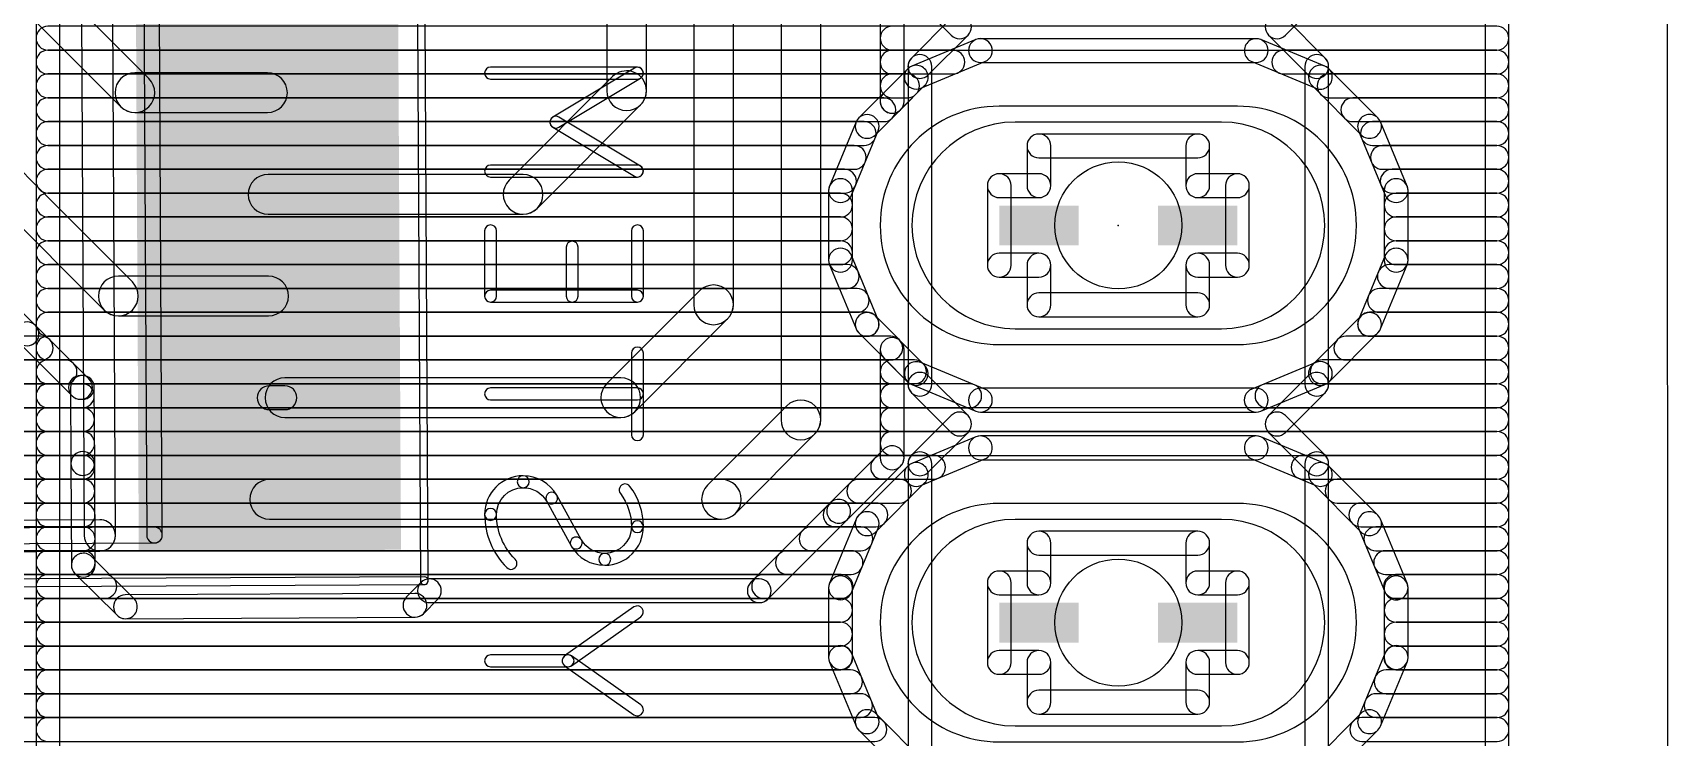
# Model space of a CAD drawing. Extents: x -14.3 to 31.1, y -8.3 to 72.5.
# Drawn here: x 20.55 to 31.02, y 20.98 to 25.49 of the extents above; entities that cross this region are included whole.
import ezdxf

# ---------------------------------------------------------------- set-up
doc = ezdxf.new("R2010")
doc.units = 0
for name, color, linetype in [('1', 22, 'CONTINUOUS'), ('16', 175, 'CONTINUOUS'), ('17', 82, 'CONTINUOUS'), ('20', 30, 'CONTINUOUS'), ('21', 7, 'CONTINUOUS'), ('22', 7, 'CONTINUOUS'), ('23', 7, 'CONTINUOUS'), ('29', 7, 'CONTINUOUS'), ('30', 7, 'CONTINUOUS'), ('31', 7, 'CONTINUOUS'), ('44', 7, 'CONTINUOUS'), ('51', 7, 'CONTINUOUS')]:
    doc.layers.add(name, color=color, linetype=linetype)

# ---------------------------------------------------------------- blocks, each defined once
blk = doc.blocks.new('RECT')
blk.add_solid([(-0.5, -0.5), (0.5, -0.5), (-0.5, 0.5), (0.5, 0.5)])
blk = doc.blocks.new('LONGP100')
blk.add_lwpolyline([(-0.5, -0.5), (0.5, -0.5, 1), (0.5, 0.5), (-0.5, 0.5, 1)], format="xyb", close=True)

msp = doc.modelspace()

# ---------------------------------------------------------------- linework, layer by layer
at = {"layer": '1'}
for points in [[(29.8447, 48.322), (29.8528, 4.2239, 1), (30.0052, 4.2239), (29.9971, 48.322, 1)], [(25.597, 23.0104), (25.597, 38.732, 1), (25.343, 38.732), (25.343, 23.0104, 1)], [(24.7842, 37.5128), (24.7842, 23.746, 1), (25.0382, 23.746), (25.0382, 37.5128, 1)], [(24.2278, 34.7672), (24.2278, 25.1152, 1), (24.4818, 25.1152), (24.4818, 34.7672, 1)], [(26.1304, 25.0471), (26.1304, 26.0009, 1), (25.978, 26.0009), (25.978, 25.0471, 1)], [(20.2842, 25.8462), (21.1178, 25.0126, 1), (21.2974, 25.1922), (20.4638, 26.0258, 1)], [(26.0542, 25.3746), (29.9251, 25.3746, 1), (29.9251, 25.527), (26.0542, 25.527, 1)], [(26.5901, 25.442), (26.1794, 25.2719, 1), (26.2377, 25.1311), (26.6485, 25.3012, 1)], [(28.3847, 25.4478), (26.6193, 25.4478, 1), (26.6193, 25.2954), (28.3847, 25.2954, 1)], [(28.8246, 25.2719), (28.4139, 25.442, 1), (28.3555, 25.3012), (28.7663, 25.1311, 1)], [(26.0542, 25.2222), (26.4426, 25.2222, 1), (26.4426, 25.3746), (26.0542, 25.3746, 1)], [(28.5614, 25.2222), (29.9251, 25.2222, 1), (29.9251, 25.3746), (28.5614, 25.3746, 1)], [(19.6522, 25.0722), (21.0118, 23.7126, 1), (21.1914, 23.8922), (19.8318, 25.2518, 1)], [(21.2076, 24.9754), (22.0563, 24.9754, 1), (22.0563, 25.2294), (21.2076, 25.2294, 1)], [(24.265, 25.205), (23.6022, 24.5422, 1), (23.7818, 24.3626), (24.4446, 25.0254, 1)], [(26.1546, 25.2553), (26.0003, 25.101, 1), (26.1081, 24.9932), (26.2624, 25.1476, 1)], [(29.1637, 24.941), (28.8494, 25.2553, 1), (28.7416, 25.1476), (29.056, 24.8332, 1)], [(26.0542, 25.0698), (26.1531, 25.0698, 1), (26.1531, 25.2222), (26.0542, 25.2222, 1)], [(28.8509, 25.0698), (29.9251, 25.0698, 1), (29.9251, 25.2222), (28.8509, 25.2222, 1)], [(29.0033, 24.9174), (29.9252, 24.9174, 1), (29.9252, 25.0698), (29.0033, 25.0698, 1)], [(19.1039, 24.8661), (20.4635, 23.5065, 1), (20.5713, 23.6143), (19.2117, 24.9739, 1)], [(29.3504, 24.5055), (29.1803, 24.9162, 1), (29.0395, 24.8579), (29.2096, 24.4471, 1)], [(29.1289, 24.765), (29.9252, 24.765, 1), (29.9252, 24.9174), (29.1289, 24.9174, 1)], [(29.192, 24.6126), (29.9252, 24.6126, 1), (29.9252, 24.765), (29.192, 24.765, 1)], [(29.2551, 24.4602), (29.9253, 24.4602, 1), (29.9253, 24.6126), (29.2551, 24.6126, 1)], [(23.692, 24.5794), (22.0597, 24.5794, 1), (22.0597, 24.3254), (23.692, 24.3254, 1)], [(29.3562, 24.0317), (29.3562, 24.4763, 1), (29.2038, 24.4763), (29.2038, 24.0317, 1)], [(29.28, 24.3078), (29.9253, 24.3078, 1), (29.9253, 24.4602), (29.28, 24.4602, 1)], [(29.28, 24.1554), (29.9253, 24.1554, 1), (29.9253, 24.3078), (29.28, 24.3078, 1)], [(29.1803, 23.5918), (29.3504, 24.0025, 1), (29.2096, 24.0609), (29.0395, 23.6501, 1)], [(29.28, 24.003), (29.9253, 24.003, 1), (29.9253, 24.1554), (29.28, 24.1554, 1)], [(29.2365, 23.8506), (29.9254, 23.8506, 1), (29.9254, 24.003), (29.2365, 24.003, 1)], [(21.1016, 23.6754), (22.0631, 23.6754, 1), (22.0631, 23.9294), (21.1016, 23.9294, 1)], [(24.8214, 23.8358), (24.2278, 23.2422, 1), (24.4074, 23.0626), (25.001, 23.6562, 1)], [(29.1734, 23.6982), (29.9254, 23.6982, 1), (29.9254, 23.8506), (29.1734, 23.8506, 1)], [(28.8494, 23.2527), (29.1637, 23.567, 1), (29.056, 23.6748), (28.7416, 23.3604, 1)], [(29.1103, 23.5458), (29.9254, 23.5458, 1), (29.9254, 23.6982), (29.1103, 23.6982, 1)], [(20.4412, 23.5604), (20.4412, 23.5604, 1), (20.5936, 23.5604), (20.5936, 23.5604, 1)], [(20.4635, 23.5065), (20.8057, 23.1643, 1), (20.9135, 23.2721), (20.5713, 23.6143, 1)], [(17.3834, 23.3934), (20.6082, 23.3934, 1), (20.6082, 23.5458), (17.3834, 23.5458, 1)], [(26.1304, 22.7684), (26.1304, 23.4609, 1), (25.978, 23.4609), (25.978, 22.7684, 1)], [(26.0003, 23.407), (26.1546, 23.2527, 1), (26.2624, 23.3604), (26.1081, 23.5148, 1)], [(28.9585, 23.3934), (29.9255, 23.3934, 1), (29.9255, 23.5458), (28.9585, 23.5458, 1)], [(17.3842, 23.241), (20.7606, 23.241, 1), (20.7606, 23.3934), (17.3842, 23.3934, 1)], [(26.0542, 23.241), (26.1979, 23.241, 1), (26.1979, 23.3934), (26.0542, 23.3934, 1)], [(26.1794, 23.2361), (26.5901, 23.066, 1), (26.6485, 23.2068), (26.2377, 23.3769, 1)], [(28.4139, 23.066), (28.8246, 23.2361, 1), (28.7663, 23.3769), (28.3555, 23.2068, 1)], [(28.8061, 23.241), (29.9255, 23.241, 1), (29.9255, 23.3934), (28.8061, 23.3934, 1)], [(17.385, 23.0886), (20.8717, 23.0886, 1), (20.8717, 23.241), (17.385, 23.241, 1)], [(20.8596, 23.142), (20.8714, 23.142, 1), (20.8714, 23.2944), (20.8596, 23.2944, 1)], [(20.7952, 23.2178), (20.7978, 22.7314, 1), (20.9502, 22.7322), (20.9476, 23.2186, 1)], [(24.3176, 23.2794), (22.168, 23.2794, 1), (22.168, 23.0254), (24.3176, 23.0254, 1)], [(26.0542, 23.0886), (26.5507, 23.0886, 1), (26.5507, 23.241), (26.0542, 23.241, 1)], [(28.4533, 23.0886), (29.9255, 23.0886, 1), (29.9255, 23.241), (28.4533, 23.241, 1)], [(22.168, 23.2286), (22.0665, 23.2286, 1), (22.0665, 23.0762), (22.168, 23.0762, 1)], [(25.0518, 22.4126), (25.5598, 22.9206, 1), (25.3802, 23.1002), (24.8722, 22.5922, 1)], [(26.6193, 23.0602), (28.3847, 23.0602, 1), (28.3847, 23.2126), (26.6193, 23.2126, 1)], [(17.3858, 22.9362), (20.8725, 22.9362, 1), (20.8725, 23.0886), (17.3858, 23.0886, 1)], [(26.0542, 22.9362), (29.9255, 22.9362, 1), (29.9255, 23.0886), (26.0542, 23.0886, 1)], [(17.3866, 22.7838), (20.8733, 22.7838, 1), (20.8733, 22.9362), (17.3866, 22.9362, 1)], [(26.0542, 22.7838), (29.9256, 22.7838, 1), (29.9256, 22.9362), (26.0542, 22.9362, 1)], [(25.7659, 22.3723), (26.1081, 22.7145, 1), (26.0003, 22.8223), (25.6581, 22.4801, 1)], [(26.5901, 22.902), (26.1794, 22.7319, 1), (26.2377, 22.5911), (26.6485, 22.7612, 1)], [(28.3847, 22.9078), (26.6193, 22.9078, 1), (26.6193, 22.7554), (28.3847, 22.7554, 1)], [(28.8246, 22.7319), (28.4139, 22.902, 1), (28.3555, 22.7612), (28.7663, 22.5911, 1)], [(17.3815, 22.6314), (20.8741, 22.6314, 1), (20.8741, 22.7838), (17.3815, 22.7838, 1)], [(20.874, 22.6556), (20.874, 22.6556, 1), (20.874, 22.808), (20.874, 22.808, 1)], [(20.7978, 22.7314), (20.8012, 22.0814, 1), (20.9536, 22.0822), (20.9502, 22.7322, 1)], [(26.1546, 22.7153), (25.8403, 22.401, 1), (25.948, 22.2932), (26.2624, 22.6076, 1)], [(25.9934, 22.6314), (26.3199, 22.6314, 1), (26.3199, 22.7838), (25.9934, 22.7838, 1)], [(28.6841, 22.6314), (29.9256, 22.6314, 1), (29.9256, 22.7838), (28.6841, 22.7838, 1)], [(29.1637, 22.401), (28.8494, 22.7153, 1), (28.7416, 22.6076), (29.056, 22.2932, 1)], [(17.2307, 22.479), (20.8749, 22.479, 1), (20.8749, 22.6314), (17.2307, 22.6314, 1)], [(22.0699, 22.3754), (24.962, 22.3754, 1), (24.962, 22.6294), (22.0699, 22.6294, 1)], [(25.841, 22.479), (26.1023, 22.479, 1), (26.1023, 22.6314), (25.841, 22.6314, 1)], [(28.9017, 22.479), (29.9256, 22.479, 1), (29.9256, 22.6314), (28.9017, 22.6314, 1)], [(14.2594, 22.3266), (20.8757, 22.3266, 1), (20.8757, 22.479), (14.2594, 22.479, 1)], [(25.2579, 21.8643), (25.7659, 22.3723, 1), (25.6581, 22.4801), (25.1501, 21.9721, 1)], [(25.6886, 22.3266), (25.9499, 22.3266, 1), (25.9499, 22.479), (25.6886, 22.479, 1)], [(25.8237, 22.3762), (25.6536, 21.9655, 1), (25.7944, 21.9071), (25.9645, 22.3179, 1)], [(29.0541, 22.3266), (29.9257, 22.3266, 1), (29.9257, 22.479), (29.0541, 22.479, 1)], [(29.3504, 21.9655), (29.1803, 22.3762, 1), (29.0395, 22.3179), (29.2096, 21.9071, 1)], [(14.107, 22.1742), (20.8765, 22.1742, 1), (20.8765, 22.3266), (14.107, 22.3266, 1)], [(25.5362, 22.1742), (25.8541, 22.1742, 1), (25.8541, 22.3266), (25.5362, 22.3266, 1)], [(29.1499, 22.1742), (29.9257, 22.1742, 1), (29.9257, 22.3266), (29.1499, 22.3266, 1)], [(13.973, 22.0218), (20.8773, 22.0218, 1), (20.8773, 22.1742), (13.973, 22.1742, 1)], [(20.8238, 22.0276), (21.093, 21.7612, 1), (21.2002, 21.8695), (20.931, 22.1359, 1)], [(25.3838, 22.0218), (25.791, 22.0218, 1), (25.791, 22.1742), (25.3838, 22.1742, 1)], [(29.213, 22.0218), (29.9257, 22.0218, 1), (29.9257, 22.1742), (29.213, 22.1742, 1)], [(14.0361, 21.8694), (21.015, 21.8694, 1), (21.015, 22.0218), (14.0361, 22.0218, 1)], [(23.0545, 21.7715), (23.1466, 21.8646, 1), (23.0383, 21.9718), (22.9461, 21.8787, 1)], [(23.0925, 21.842), (25.204, 21.842, 1), (25.204, 21.9944), (23.0925, 21.9944, 1)], [(25.2314, 21.8694), (25.7279, 21.8694, 1), (25.7279, 22.0218), (25.2314, 22.0218, 1)], [(25.6478, 21.9363), (25.6478, 21.4917, 1), (25.8002, 21.4917), (25.8002, 21.9363, 1)], [(29.2761, 21.8694), (29.9257, 21.8694, 1), (29.9257, 22.0218), (29.2761, 22.0218, 1)], [(29.3562, 21.4917), (29.3562, 21.9363, 1), (29.2038, 21.9363), (29.2038, 21.4917, 1)], [(21.147, 21.7392), (23.0007, 21.7489, 1), (22.9999, 21.9013), (21.1462, 21.8916, 1)], [(14.04, 21.717), (25.724, 21.717, 1), (25.724, 21.8694), (14.04, 21.8694, 1)], [(29.28, 21.717), (29.9258, 21.717, 1), (29.9258, 21.8694), (29.28, 21.8694, 1)], [(14.04, 21.5646), (25.724, 21.5646, 1), (25.724, 21.717), (14.04, 21.717, 1)], [(29.28, 21.5646), (29.9258, 21.5646, 1), (29.9258, 21.717), (29.28, 21.717, 1)], [(25.6536, 21.4625), (25.8237, 21.0518, 1), (25.9645, 21.1101), (25.7944, 21.5209, 1)], [(29.1803, 21.0518), (29.3504, 21.4625, 1), (29.2096, 21.5209), (29.0395, 21.1101, 1)], [(14.0386, 21.4122), (25.7254, 21.4122, 1), (25.7254, 21.5646), (14.0386, 21.5646, 1)], [(29.2786, 21.4122), (29.9258, 21.4122, 1), (29.9258, 21.5646), (29.2786, 21.5646, 1)], [(13.9755, 21.2598), (25.7885, 21.2598, 1), (25.7885, 21.4122), (13.9755, 21.4122, 1)], [(29.2155, 21.2598), (29.9259, 21.2598, 1), (29.9259, 21.4122), (29.2155, 21.4122, 1)], [(13.9124, 21.1074), (25.8516, 21.1074, 1), (25.8516, 21.2598), (13.9124, 21.2598, 1)], [(29.1524, 21.1074), (29.9259, 21.1074, 1), (29.9259, 21.2598), (29.1524, 21.2598, 1)], [(25.8403, 21.027), (26.1546, 20.7127, 1), (26.2624, 20.8204), (25.948, 21.1348, 1)], [(28.8494, 20.7127), (29.1637, 21.027, 1), (29.056, 21.1348), (28.7416, 20.8204, 1)], [(13.8201, 20.955), (25.9439, 20.955, 1), (25.9439, 21.1074), (13.8201, 21.1074, 1)], [(29.0601, 20.955), (29.9259, 20.955, 1), (29.9259, 21.1074), (29.0601, 21.1074, 1)]]:
    msp.add_lwpolyline(points, format="xyb", close=True, dxfattribs=at)
at = {"layer": '16'}
for points in [[(29.8447, 48.322), (29.8528, 4.2239, 1), (30.0052, 4.2239), (29.9971, 48.322, 1)], [(20.7274, 9.7046), (20.7274, 43.7614, 1), (20.575, 43.7614), (20.575, 9.7046, 1)], [(20.6512, 25.3746), (29.9251, 25.3746, 1), (29.9251, 25.527), (20.6512, 25.527, 1)], [(26.5901, 25.442), (26.1794, 25.2719, 1), (26.2377, 25.1311), (26.6485, 25.3012, 1)], [(28.3847, 25.4478), (26.6193, 25.4478, 1), (26.6193, 25.2954), (28.3847, 25.2954, 1)], [(28.8246, 25.2719), (28.4139, 25.442, 1), (28.3555, 25.3012), (28.7663, 25.1311, 1)], [(20.6512, 25.2222), (26.4426, 25.2222, 1), (26.4426, 25.3746), (20.6512, 25.3746, 1)], [(28.5614, 25.2222), (29.9251, 25.2222, 1), (29.9251, 25.3746), (28.5614, 25.3746, 1)], [(26.1546, 25.2553), (25.8403, 24.941, 1), (25.948, 24.8332), (26.2624, 25.1476, 1)], [(29.1637, 24.941), (28.8494, 25.2553, 1), (28.7416, 25.1476), (29.056, 24.8332, 1)], [(20.6512, 25.0698), (26.1531, 25.0698, 1), (26.1531, 25.2222), (20.6512, 25.2222, 1)], [(28.8509, 25.0698), (29.9251, 25.0698, 1), (29.9251, 25.2222), (28.8509, 25.2222, 1)], [(20.6512, 24.9174), (26.0007, 24.9174, 1), (26.0007, 25.0698), (20.6512, 25.0698, 1)], [(29.0033, 24.9174), (29.9252, 24.9174, 1), (29.9252, 25.0698), (29.0033, 25.0698, 1)], [(20.6512, 24.765), (25.8751, 24.765, 1), (25.8751, 24.9174), (20.6512, 24.9174, 1)], [(25.8237, 24.9162), (25.6536, 24.5055, 1), (25.7944, 24.4471), (25.9645, 24.8579, 1)], [(29.3504, 24.5055), (29.1803, 24.9162, 1), (29.0395, 24.8579), (29.2096, 24.4471, 1)], [(29.1289, 24.765), (29.9252, 24.765, 1), (29.9252, 24.9174), (29.1289, 24.9174, 1)], [(20.6512, 24.6126), (25.812, 24.6126, 1), (25.812, 24.765), (20.6512, 24.765, 1)], [(29.192, 24.6126), (29.9252, 24.6126, 1), (29.9252, 24.765), (29.192, 24.765, 1)], [(20.6512, 24.4602), (25.7489, 24.4602, 1), (25.7489, 24.6126), (20.6512, 24.6126, 1)], [(29.2551, 24.4602), (29.9253, 24.4602, 1), (29.9253, 24.6126), (29.2551, 24.6126, 1)], [(25.6478, 24.4763), (25.6478, 24.0317, 1), (25.8002, 24.0317), (25.8002, 24.4763, 1)], [(29.3562, 24.0317), (29.3562, 24.4763, 1), (29.2038, 24.4763), (29.2038, 24.0317, 1)], [(20.6512, 24.3078), (25.724, 24.3078, 1), (25.724, 24.4602), (20.6512, 24.4602, 1)], [(29.28, 24.3078), (29.9253, 24.3078, 1), (29.9253, 24.4602), (29.28, 24.4602, 1)], [(20.6512, 24.1554), (25.724, 24.1554, 1), (25.724, 24.3078), (20.6512, 24.3078, 1)], [(29.28, 24.1554), (29.9253, 24.1554, 1), (29.9253, 24.3078), (29.28, 24.3078, 1)], [(20.6512, 24.003), (25.724, 24.003, 1), (25.724, 24.1554), (20.6512, 24.1554, 1)], [(25.6536, 24.0025), (25.8237, 23.5918, 1), (25.9645, 23.6501), (25.7944, 24.0609, 1)], [(29.1803, 23.5918), (29.3504, 24.0025, 1), (29.2096, 24.0609), (29.0395, 23.6501, 1)], [(29.28, 24.003), (29.9253, 24.003, 1), (29.9253, 24.1554), (29.28, 24.1554, 1)], [(20.6512, 23.8506), (25.7674, 23.8506, 1), (25.7674, 24.003), (20.6512, 24.003, 1)], [(29.2365, 23.8506), (29.9254, 23.8506, 1), (29.9254, 24.003), (29.2365, 24.003, 1)], [(20.6512, 23.6982), (25.8306, 23.6982, 1), (25.8306, 23.8506), (20.6512, 23.8506, 1)], [(29.1734, 23.6982), (29.9254, 23.6982, 1), (29.9254, 23.8506), (29.1734, 23.8506, 1)], [(20.6512, 23.5458), (25.8937, 23.5458, 1), (25.8937, 23.6982), (20.6512, 23.6982, 1)], [(25.8403, 23.567), (26.1546, 23.2527, 1), (26.2624, 23.3604), (25.948, 23.6748, 1)], [(28.8494, 23.2527), (29.1637, 23.567, 1), (29.056, 23.6748), (28.7416, 23.3604, 1)], [(29.1103, 23.5458), (29.9254, 23.5458, 1), (29.9254, 23.6982), (29.1103, 23.6982, 1)], [(20.6512, 23.3934), (26.0455, 23.3934, 1), (26.0455, 23.5458), (20.6512, 23.5458, 1)], [(28.9585, 23.3934), (29.9255, 23.3934, 1), (29.9255, 23.5458), (28.9585, 23.5458, 1)], [(20.6512, 23.241), (26.1979, 23.241, 1), (26.1979, 23.3934), (20.6512, 23.3934, 1)], [(26.1794, 23.2361), (26.5901, 23.066, 1), (26.6485, 23.2068), (26.2377, 23.3769, 1)], [(28.4139, 23.066), (28.8246, 23.2361, 1), (28.7663, 23.3769), (28.3555, 23.2068, 1)], [(28.8061, 23.241), (29.9255, 23.241, 1), (29.9255, 23.3934), (28.8061, 23.3934, 1)], [(20.6512, 23.0886), (26.5507, 23.0886, 1), (26.5507, 23.241), (20.6512, 23.241, 1)], [(28.4533, 23.0886), (29.9255, 23.0886, 1), (29.9255, 23.241), (28.4533, 23.241, 1)], [(26.6193, 23.0602), (28.3847, 23.0602, 1), (28.3847, 23.2126), (26.6193, 23.2126, 1)], [(20.6512, 22.9362), (29.9255, 22.9362, 1), (29.9255, 23.0886), (20.6512, 23.0886, 1)], [(20.6512, 22.7838), (29.9256, 22.7838, 1), (29.9256, 22.9362), (20.6512, 22.9362, 1)], [(26.5901, 22.902), (26.1794, 22.7319, 1), (26.2377, 22.5911), (26.6485, 22.7612, 1)], [(28.3847, 22.9078), (26.6193, 22.9078, 1), (26.6193, 22.7554), (28.3847, 22.7554, 1)], [(28.8246, 22.7319), (28.4139, 22.902, 1), (28.3555, 22.7612), (28.7663, 22.5911, 1)], [(20.6512, 22.6314), (26.3199, 22.6314, 1), (26.3199, 22.7838), (20.6512, 22.7838, 1)], [(26.1546, 22.7153), (25.8403, 22.401, 1), (25.948, 22.2932), (26.2624, 22.6076, 1)], [(28.6841, 22.6314), (29.9256, 22.6314, 1), (29.9256, 22.7838), (28.6841, 22.7838, 1)], [(29.1637, 22.401), (28.8494, 22.7153, 1), (28.7416, 22.6076), (29.056, 22.2932, 1)], [(20.6512, 22.479), (26.1023, 22.479, 1), (26.1023, 22.6314), (20.6512, 22.6314, 1)], [(28.9017, 22.479), (29.9256, 22.479, 1), (29.9256, 22.6314), (28.9017, 22.6314, 1)], [(20.6512, 22.3266), (25.9499, 22.3266, 1), (25.9499, 22.479), (20.6512, 22.479, 1)], [(25.8237, 22.3762), (25.6536, 21.9655, 1), (25.7944, 21.9071), (25.9645, 22.3179, 1)], [(29.0541, 22.3266), (29.9257, 22.3266, 1), (29.9257, 22.479), (29.0541, 22.479, 1)], [(29.3504, 21.9655), (29.1803, 22.3762, 1), (29.0395, 22.3179), (29.2096, 21.9071, 1)], [(20.6512, 22.1742), (25.8541, 22.1742, 1), (25.8541, 22.3266), (20.6512, 22.3266, 1)], [(29.1499, 22.1742), (29.9257, 22.1742, 1), (29.9257, 22.3266), (29.1499, 22.3266, 1)], [(20.6512, 22.0218), (25.791, 22.0218, 1), (25.791, 22.1742), (20.6512, 22.1742, 1)], [(29.213, 22.0218), (29.9257, 22.0218, 1), (29.9257, 22.1742), (29.213, 22.1742, 1)], [(20.6512, 21.8694), (25.7279, 21.8694, 1), (25.7279, 22.0218), (20.6512, 22.0218, 1)], [(25.6478, 21.9363), (25.6478, 21.4917, 1), (25.8002, 21.4917), (25.8002, 21.9363, 1)], [(29.2761, 21.8694), (29.9257, 21.8694, 1), (29.9257, 22.0218), (29.2761, 22.0218, 1)], [(29.3562, 21.4917), (29.3562, 21.9363, 1), (29.2038, 21.9363), (29.2038, 21.4917, 1)], [(20.6512, 21.717), (25.724, 21.717, 1), (25.724, 21.8694), (20.6512, 21.8694, 1)], [(29.28, 21.717), (29.9258, 21.717, 1), (29.9258, 21.8694), (29.28, 21.8694, 1)], [(20.6512, 21.5646), (25.724, 21.5646, 1), (25.724, 21.717), (20.6512, 21.717, 1)], [(29.28, 21.5646), (29.9258, 21.5646, 1), (29.9258, 21.717), (29.28, 21.717, 1)], [(25.6536, 21.4625), (25.8237, 21.0518, 1), (25.9645, 21.1101), (25.7944, 21.5209, 1)], [(29.1803, 21.0518), (29.3504, 21.4625, 1), (29.2096, 21.5209), (29.0395, 21.1101, 1)], [(20.6512, 21.4122), (25.7254, 21.4122, 1), (25.7254, 21.5646), (20.6512, 21.5646, 1)], [(29.2786, 21.4122), (29.9258, 21.4122, 1), (29.9258, 21.5646), (29.2786, 21.5646, 1)], [(20.6512, 21.2598), (25.7885, 21.2598, 1), (25.7885, 21.4122), (20.6512, 21.4122, 1)], [(29.2155, 21.2598), (29.9259, 21.2598, 1), (29.9259, 21.4122), (29.2155, 21.4122, 1)], [(20.6512, 21.1074), (25.8516, 21.1074, 1), (25.8516, 21.2598), (20.6512, 21.2598, 1)], [(29.1524, 21.1074), (29.9259, 21.1074, 1), (29.9259, 21.2598), (29.1524, 21.2598, 1)], [(25.8403, 21.027), (26.1546, 20.7127, 1), (26.2624, 20.8204), (25.948, 21.1348, 1)], [(28.8494, 20.7127), (29.1637, 21.027, 1), (29.056, 21.1348), (28.7416, 20.8204, 1)], [(20.6512, 20.955), (25.9439, 20.955, 1), (25.9439, 21.1074), (20.6512, 21.1074, 1)], [(29.0601, 20.955), (29.9259, 20.955, 1), (29.9259, 21.1074), (29.0601, 21.1074, 1)]]:
    msp.add_lwpolyline(points, format="xyb", close=True, dxfattribs=at)
at = {"layer": '20'}
msp.add_line((31.022, 0.01), (31.012, 54.028), dxfattribs=at)
at = {"layer": '21'}
for points in [[(20.8569, 27.2711), (20.8831, 22.2712, 1), (21.0831, 22.2722), (21.0569, 27.2722, 1)], [(26.1781, 25.7241), (26.4321, 25.4701, 1), (26.5399, 25.5779), (26.2859, 25.8319, 1)], [(28.5719, 25.4701), (28.8259, 25.7241, 1), (28.7181, 25.8319), (28.4641, 25.5779, 1)], [(26.4321, 25.5779), (26.1781, 25.3239, 1), (26.2859, 25.2161), (26.5399, 25.4701, 1)], [(28.8259, 25.3239), (28.5719, 25.5779, 1), (28.4641, 25.4701), (28.7181, 25.2161, 1)], [(26.1558, 25.27), (26.1558, 23.238, 1), (26.3082, 23.238), (26.3082, 25.27, 1)], [(28.8482, 23.238), (28.8482, 25.27, 1), (28.6958, 25.27), (28.6958, 23.238, 1)], [(26.1781, 23.1841), (26.4321, 22.9301, 1), (26.5399, 23.0379), (26.2859, 23.2919, 1)], [(28.5719, 22.9301), (28.8259, 23.1841, 1), (28.7181, 23.2919), (28.4641, 23.0379, 1)], [(26.4321, 23.0379), (26.1781, 22.7839, 1), (26.2859, 22.6761), (26.5399, 22.9301, 1)], [(28.8259, 22.7839), (28.5719, 23.0379, 1), (28.4641, 22.9301), (28.7181, 22.6761, 1)], [(26.1558, 22.73), (26.1558, 20.698, 1), (26.3082, 20.698), (26.3082, 22.73, 1)], [(28.8482, 20.698), (28.8482, 22.73, 1), (28.6958, 22.73), (28.6958, 20.698, 1)], [(20.9825, 22.3717), (17.2826, 22.3523, 1), (17.2836, 22.1523), (20.9836, 22.1717, 1)]]:
    msp.add_lwpolyline(points, format="xyb", close=True, dxfattribs=at)
at = {"layer": '22'}
for points in [[(24.4239, 25.2656), (23.4841, 25.2656, 1), (23.4841, 25.1894), (24.4239, 25.1894, 1)], [(23.9214, 24.8816), (24.4435, 25.1948, 1), (24.4043, 25.2602), (23.8822, 24.9469, 1)], [(24.4435, 24.6336), (23.9214, 24.9469, 1), (23.8822, 24.8816), (24.4043, 24.5683, 1)], [(23.4841, 24.5629), (24.4239, 24.5629, 1), (24.4239, 24.6391), (23.4841, 24.6391, 1)], [(23.446, 24.2192), (23.446, 23.8015, 1), (23.5222, 23.8015), (23.5222, 24.2192, 1)], [(24.462, 23.8015), (24.462, 24.2192, 1), (24.3858, 24.2192), (24.3858, 23.8015, 1)], [(24.0443, 23.8015), (24.0443, 24.1148, 1), (23.9681, 24.1148), (23.9681, 23.8015, 1)], [(23.4841, 23.7634), (24.4239, 23.7634, 1), (24.4239, 23.8396), (23.4841, 23.8396, 1)], [(24.462, 22.9158), (24.462, 23.4379, 1), (24.3858, 23.4379), (24.3858, 22.9158, 1)], [(23.4841, 23.1388), (24.4239, 23.1388, 1), (24.4239, 23.215), (23.4841, 23.215, 1)], [(23.6929, 22.5769, 1), (23.6929, 22.6531, 0.4142), (23.446, 22.4061, 1), (23.5222, 22.4061, -0.4142)], [(23.8429, 22.4912, 1), (23.9085, 22.5299, 0.2656), (23.6929, 22.6531, 1), (23.6929, 22.5769, -0.2656)], [(23.8422, 22.4923), (23.9989, 22.2051, 1), (24.0658, 22.2416), (23.9091, 22.5288, 1)], [(24.3858, 22.3278, 1), (24.462, 22.3278, 0.1623), (24.3761, 22.5856, 1), (24.3151, 22.5399, -0.1623)], [(23.5222, 22.4061, 1), (23.446, 22.4061, 0.2), (23.5878, 22.0658, 1), (23.6415, 22.1199, -0.2)], [(24.2151, 22.1571, 1), (24.2151, 22.0809, 0.4142), (24.462, 22.3278, 1), (24.3858, 22.3278, -0.4142)], [(24.0651, 22.2427, 1), (23.9995, 22.204, 0.2656), (24.2151, 22.0809, 1), (24.2151, 22.1571, -0.2656)], [(24.0021, 21.4389), (24.4459, 21.7521, 1), (24.4019, 21.8144), (23.9581, 21.5011, 1)], [(23.4841, 21.4319), (23.9801, 21.4319, 1), (23.9801, 21.5081), (23.4841, 21.5081, 1)], [(24.4459, 21.1879), (24.0021, 21.5011, 1), (23.9581, 21.4389), (24.4019, 21.1256, 1)]]:
    msp.add_lwpolyline(points, format="xyb", close=True, dxfattribs=at)
at = {"layer": '23'}
msp.add_point((27.502, 24.254), dxfattribs=at)
at = {"layer": '44'}
for centre in [(27.502, 24.254), (27.502, 21.714)]:
    msp.add_circle(centre, 0.4064, dxfattribs=at)
at = {"layer": '51'}
for points in [[(23.0053, 27.5824), (23.0346, 21.9825, 1), (23.0846, 21.9827), (23.0553, 27.5826, 1)], [(21.2569, 27.2732), (21.2831, 22.2733, 1), (21.3831, 22.2738), (21.3569, 27.2737, 1)], [(28.01, 24.8382), (26.994, 24.8382, 1), (26.994, 24.6858), (28.01, 24.6858, 1)], [(26.9178, 24.762), (26.9178, 24.508, 1), (27.0702, 24.508), (27.0702, 24.762, 1)], [(28.0862, 24.508), (28.0862, 24.762, 1), (27.9338, 24.762), (27.9338, 24.508, 1)], [(26.994, 24.5842), (26.74, 24.5842, 1), (26.74, 24.4318), (26.994, 24.4318, 1)], [(26.6638, 24.508), (26.6638, 24, 1), (26.8162, 24), (26.8162, 24.508, 1)], [(28.264, 24.5842), (28.01, 24.5842, 1), (28.01, 24.4318), (28.264, 24.4318, 1)], [(28.3402, 24), (28.3402, 24.508, 1), (28.1878, 24.508), (28.1878, 24, 1)], [(26.74, 23.9238), (26.994, 23.9238, 1), (26.994, 24.0762), (26.74, 24.0762, 1)], [(26.9178, 24), (26.9178, 23.746, 1), (27.0702, 23.746), (27.0702, 24, 1)], [(28.0862, 23.746), (28.0862, 24, 1), (27.9338, 24), (27.9338, 23.746, 1)], [(28.01, 23.9238), (28.264, 23.9238, 1), (28.264, 24.0762), (28.01, 24.0762, 1)], [(26.994, 23.6698), (28.01, 23.6698, 1), (28.01, 23.8222), (26.994, 23.8222, 1)], [(21.3328, 22.3236), (16.9329, 22.3005, 1), (16.9334, 22.2005), (21.3333, 22.2236, 1)], [(28.01, 22.2982), (26.994, 22.2982, 1), (26.994, 22.1458), (28.01, 22.1458, 1)], [(26.9178, 22.222), (26.9178, 21.968, 1), (27.0702, 21.968), (27.0702, 22.222, 1)], [(28.0862, 21.968), (28.0862, 22.222, 1), (27.9338, 22.222), (27.9338, 21.968, 1)], [(23.0595, 22.0076), (15.2096, 21.9665, 1), (15.2098, 21.9165), (23.0597, 21.9576, 1)], [(26.994, 22.0442), (26.74, 22.0442, 1), (26.74, 21.8918), (26.994, 21.8918, 1)], [(26.6638, 21.968), (26.6638, 21.46, 1), (26.8162, 21.46), (26.8162, 21.968, 1)], [(28.264, 22.0442), (28.01, 22.0442, 1), (28.01, 21.8918), (28.264, 21.8918, 1)], [(28.3402, 21.46), (28.3402, 21.968, 1), (28.1878, 21.968), (28.1878, 21.46, 1)], [(26.74, 21.3838), (26.994, 21.3838, 1), (26.994, 21.5362), (26.74, 21.5362, 1)], [(26.9178, 21.46), (26.9178, 21.206, 1), (27.0702, 21.206), (27.0702, 21.46, 1)], [(28.0862, 21.206), (28.0862, 21.46, 1), (27.9338, 21.46), (27.9338, 21.206, 1)], [(28.01, 21.3838), (28.264, 21.3838, 1), (28.264, 21.5362), (28.01, 21.5362, 1)], [(26.994, 21.1298), (28.01, 21.1298, 1), (28.01, 21.2822), (26.994, 21.2822, 1)]]:
    msp.add_lwpolyline(points, format="xyb", close=True, dxfattribs=at)

# ---------------------------------------------------------------- block references
at = {"layer": '1', "xscale": 1.475, "yscale": 0.45, "rotation": 0.3}
for p in [(22.0563, 25.1024), (22.0597, 24.4524), (22.0631, 23.8024), (22.0665, 23.1524), (22.0699, 22.5024)]:
    msp.add_blockref('RECT', p, dxfattribs=at)
at = {"layer": '17', "xscale": 1.3208, "yscale": 1.3208}
for p in [(27.502, 24.254), (27.502, 24.254), (27.502, 21.714), (27.502, 21.714)]:
    msp.add_blockref('LONGP100', p, dxfattribs=at)
at = {"layer": '29', "xscale": 1.6782, "yscale": 0.6532, "rotation": 0.3}
for p in [(22.0529, 25.7524), (22.0563, 25.1024), (22.0597, 24.4524), (22.0631, 23.8024), (22.0665, 23.1524), (22.0699, 22.5024)]:
    msp.add_blockref('RECT', p, dxfattribs=at)
at = {"layer": '29', "xscale": 1.524, "yscale": 1.524}
for p in [(27.502, 24.254), (27.502, 21.714)]:
    msp.add_blockref('LONGP100', p, dxfattribs=at)
at = {"layer": '30', "xscale": 1.524, "yscale": 1.524}
for p in [(27.502, 24.254), (27.502, 21.714)]:
    msp.add_blockref('LONGP100', p, dxfattribs=at)
at = {"layer": '31', "xscale": 1.475, "yscale": 0.45, "rotation": 0.3}
for p in [(22.0563, 25.1024), (22.0597, 24.4524), (22.0631, 23.8024), (22.0665, 23.1524), (22.0699, 22.5024)]:
    msp.add_blockref('RECT', p, dxfattribs=at)
at = {"layer": '51', "xscale": 0.254, "yscale": 0.508, "rotation": 270}
for p in [(26.994, 24.254), (28.01, 24.254), (26.994, 21.714), (28.01, 21.714)]:
    msp.add_blockref('RECT', p, dxfattribs=at)

doc.saveas('drawing.dxf')
